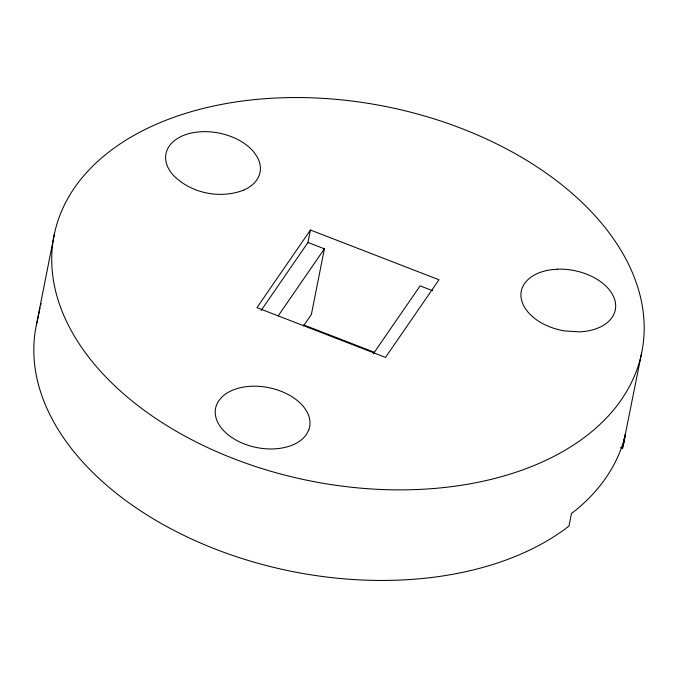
<?xml version="1.0" encoding="UTF-8"?>
<svg xmlns="http://www.w3.org/2000/svg" width="678" height="678" viewBox="0 0 678 678"><rect width="100%" height="100%" fill="white"/><g stroke="black" fill="none" stroke-linecap="round" stroke-linejoin="round"><path stroke-width="1.02" d="M620.54 447.565L622.506 448.328L624.972 435.869L623.675 441.031A299.6 190.967 11.2 0 1 576.351 509.712L571.486 513.492L569.02 525.95L564.749 529.281A299.6 190.967 11.2 0 1 216.231 549.443A299.6 190.967 11.2 0 1 36.409 324.787L54.342 234.215M37.765 319.211L40.019 307.795M261.098 310.507L307.973 242.478L310.439 230.028L438.98 279.777L385.494 357.399L256.954 307.651L310.439 230.028M307.973 242.478L324.389 248.834L311.38 314.499L303.566 325.838M622.506 448.328L641.591 353.213A299.6 190.967 11.2 0 0 235.054 102.081A299.6 190.967 11.2 0 0 167.254 425.843A299.6 190.967 11.2 0 0 641.591 353.213M40.672 305.219L41.112 303.498M36.409 324.787L37.553 320.253M278.107 315.99L324.389 248.834M373.231 353.908L420.106 285.879L432.657 290.735M303.583 324.889L374.51 352.34M625.302 433.92A299.6 190.967 11.2 0 1 623.658 443.785M308.685 430.166L306.371 434.513A47.935 30.552 11.2 0 1 244.402 443.997A47.935 30.552 11.2 0 1 218.858 400.639L222.24 396.715A47.935 30.552 11.2 0 1 280.819 391.155A47.935 30.552 11.2 0 1 308.685 430.166M243.733 190.111C219.892 199.357 190.12 193.247 172.559 174.449A47.935 30.552 11.2 0 1 188.315 133.795A47.935 30.552 11.2 0 1 253.462 151.601L256.826 156.321A47.935 30.552 11.2 0 1 243.733 190.111M557.291 269.2L550.214 269.869A47.935 30.552 11.2 0 0 521.026 297.439C522.077 304.964 526.67 311.388 532.188 316.389A47.935 30.552 11.2 0 0 564.486 330.898L579.266 331.864A47.935 30.552 11.2 0 0 614.387 298.701A47.935 30.552 11.2 0 0 557.291 269.2"/></g></svg>
